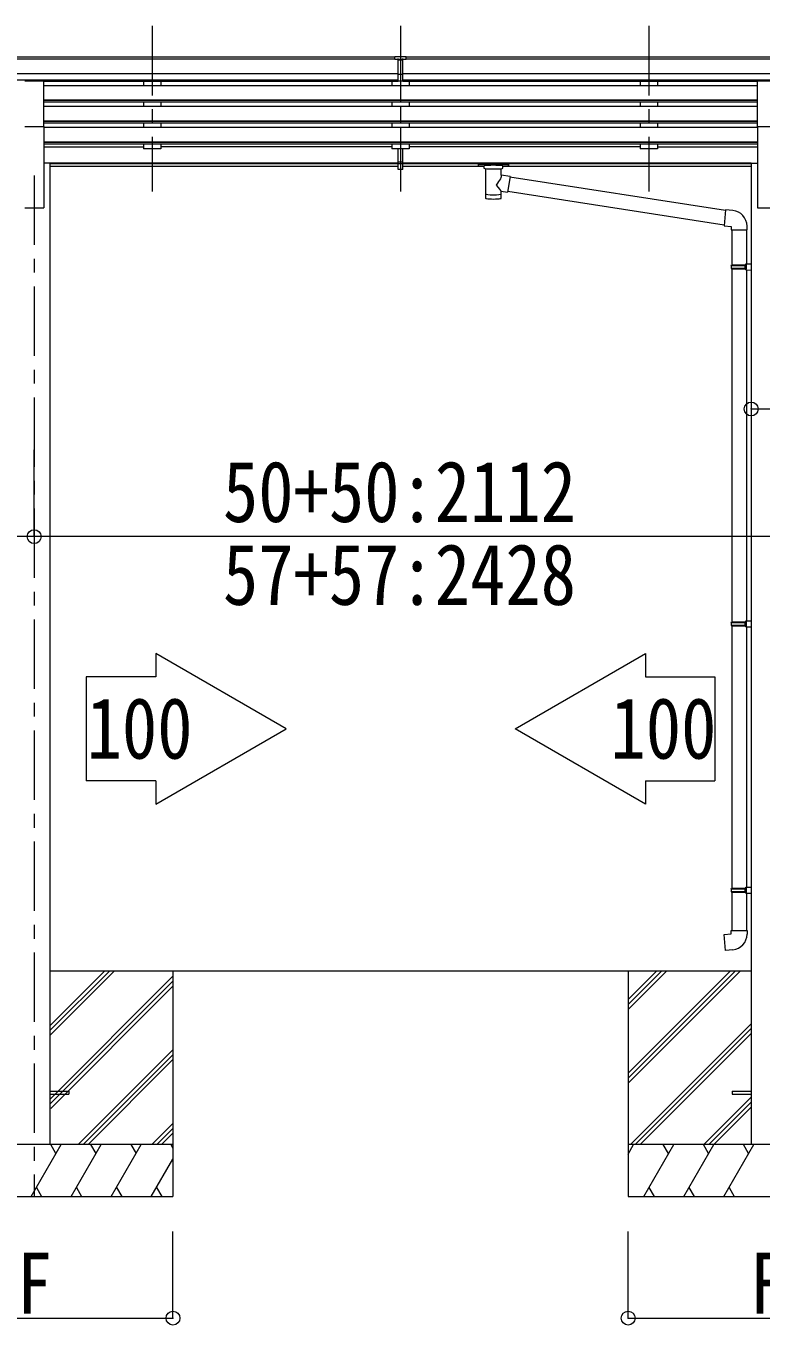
# Model space of a CAD drawing. Units: millimetres at full size, sheet at 1:40; details may follow other scales. Extents: x -29423 to 3259, y -7760 to 7760.
# Drawn here: x -4938 to -2819, y -2330 to 1415 of the extents above; entities that cross this region are included whole.
import ezdxf
from ezdxf.enums import TextEntityAlignment as Align

# ---------------------------------------------------------------- set-up
doc = ezdxf.new("R2010")
doc.units = ezdxf.units.MM
doc.header["$LTSCALE"] = 40
doc.header["$PDMODE"] = 32
doc.header["$PDSIZE"] = 40
doc.linetypes.add('CHAIN1', pattern=[8, 5, -1, 1, -1])
for name, color, linetype, lineweight in [('0-0_0', 7, 'Continuous', 9), ('0-1_本体', 5, 'CHAIN1', 9), ('0-3_ELV2', 4, 'Continuous', 9), ('0-6_OTH_LINE', 6, 'Continuous', 9), ('0-9_OUTLINE', 7, 'Continuous', 9)]:
    doc.layers.add(name, color=color, linetype=linetype, lineweight=lineweight)
doc.styles.add('ＭＳ ゴシック', font='')
doc.styles.get('ＭＳ ゴシック').set_extended_font_data('MS Gothic')

msp = doc.modelspace()

# ---------------------------------------------------------------- linework, layer by layer
at = {"layer": '0-0_0'}
for p, q in [((-2847.18, -1309.72), (-4868.78, -1309.72)), ((-4868.78, -1495.35), (-4683.15, -1309.72)), ((-4868.78, -1481.21), (-4697.3, -1309.72)), ((-4868.78, -1467.07), (-4711.44, -1309.72)), ((-4513.98, -1309.72), (-4513.98, -1959.72)), ((-3201.98, -1603.9), (-2907.8, -1309.72)), ((-3201.98, -1618.04), (-2893.66, -1309.72)), ((-3201.98, -1632.18), (-2879.52, -1309.72)), ((-3201.98, -1420.05), (-3091.65, -1309.72)), ((-3201.98, -1405.91), (-3105.8, -1309.72)), ((-3201.98, -1391.77), (-3119.94, -1309.72)), ((-4868.78, -1679.2), (-4513.98, -1324.4)), ((-4868.78, -1693.34), (-4513.98, -1338.54)), ((-4866.52, -1705.22), (-4513.98, -1352.69)), ((-3195.68, -1809.72), (-2847.18, -1461.23)), ((-3181.53, -1809.72), (-2847.18, -1475.38)), ((-3167.39, -1809.72), (-2847.18, -1489.52)), ((-4787.18, -1809.72), (-4513.98, -1536.53)), ((-4773.03, -1809.72), (-4513.98, -1550.67)), ((-4758.89, -1809.72), (-4513.98, -1564.82)), ((-2983.54, -1809.72), (-2847.18, -1673.36)), ((-2969.4, -1809.72), (-2847.18, -1687.51)), ((-2955.26, -1809.72), (-2847.18, -1701.65)), ((-4575.04, -1809.72), (-4513.98, -1748.66)), ((-4560.9, -1809.72), (-4513.98, -1762.81)), ((-4546.76, -1809.72), (-4513.98, -1776.95)), ((-4513.98, -1809.72), (-5313.98, -1809.72)), ((-4922.83, -1959.72), (-4836.23, -1809.72)), ((-4851.23, -1835.7), (-4866.23, -1809.72)), ((-4807.36, -1959.72), (-4720.76, -1809.72)), ((-4735.76, -1835.7), (-4750.76, -1809.72)), ((-4691.89, -1959.72), (-4605.28, -1809.72)), ((-4635.29, -1809.72), (-4620.29, -1835.7)), ((-4519.82, -1809.72), (-4513.98, -1819.82)), ((-2401.98, -1809.72), (-3201.98, -1809.72)), ((-3201.98, -1837.22), (-3186.11, -1809.72)), ((-3157.24, -1959.72), (-3070.64, -1809.72)), ((-3085.64, -1835.7), (-3100.64, -1809.72)), ((-3041.77, -1959.72), (-2955.17, -1809.72)), ((-2970.17, -1835.7), (-2985.17, -1809.72)), ((-2926.3, -1959.72), (-2839.7, -1809.72)), ((-2854.7, -1835.7), (-2869.7, -1809.72)), ((-4576.42, -1959.72), (-4513.98, -1851.58)), ((-4907.83, -1933.74), (-4892.83, -1959.72)), ((-4792.36, -1933.74), (-4777.36, -1959.72)), ((-4676.89, -1933.74), (-4661.89, -1959.72)), ((-4561.42, -1933.74), (-4546.42, -1959.72)), ((-3142.24, -1933.74), (-3127.24, -1959.72)), ((-3026.77, -1933.74), (-3011.77, -1959.72)), ((-2911.3, -1933.74), (-2896.3, -1959.72))]:
    msp.add_line(p, q, dxfattribs=at)
for points in [[(-5313.98, -1309.72), (-5313.98, -1959.72), (-4513.98, -1959.72)], [(-3201.98, -1309.72), (-3201.98, -1959.72), (-2401.98, -1959.72)]]:
    msp.add_lwpolyline(points, dxfattribs=at)
at = {"layer": '0-1_本体'}
for p, q in [((-4573.98, 1414.68), (-4573.98, 937.16)), ((-3857.98, 1414.68), (-3857.98, 937.16)), ((-3141.98, 1414.68), (-3141.98, 937.16)), ((-4913.98, 983.84), (-4913.98, -1959.72))]:
    msp.add_line(p, q, dxfattribs=at)
at = {"layer": '0-3_ELV2'}
for p, q in [((-8863.48, 1325.56), (-3874.48, 1325.56)), ((-8863.48, 1320.34), (-3874.48, 1320.34)), ((-3874.48, 1319.12), (-3874.48, 1326.97)), ((-3874.48, 1319.12), (-3864.48, 1319.12)), ((-3857.98, 1318.31), (-3864.48, 1318.7)), ((-3864.48, 1317.12), (-3851.48, 1317.12)), ((-3851.48, 1318.64), (-3857.98, 1318.33)), ((-3851.48, 1255.5), (-3851.48, 1320.77)), ((-3841.48, 1325.56), (1147.52, 1325.56)), ((-3841.48, 1320.34), (1147.52, 1320.34)), ((-3864.48, 1276.81), (-8863.48, 1276.81)), ((-3864.48, 1275.6), (-3857.98, 1275.44)), ((-3857.98, 1275.44), (-3851.48, 1275.6)), ((1147.52, 1276.81), (-3851.48, 1276.81)), ((-3864.48, 1258.95), (-8863.48, 1258.95)), ((-4941.48, 1256.53), (-4886.48, 1256.53)), ((-4886.48, 1124.73), (-4886.48, 1256.53)), ((-4886.48, 1255.71), (-3864.48, 1255.71)), ((-4886.48, 1243.2), (-2829.48, 1243.2)), ((-4598.98, 1255.71), (-4598.98, 1243.2)), ((-4548.98, 1255.71), (-4548.98, 1243.3)), ((-3882.98, 1255.71), (-3882.98, 1243.2)), ((-3864.48, 1256.56), (-3857.98, 1256.16)), ((-3857.98, 1256.16), (-3851.48, 1256.56)), ((-3857.98, 1243.2), (-3857.98, 1195.51)), ((1147.52, 1258.95), (-3851.48, 1258.95)), ((-3851.48, 1255.71), (-2829.48, 1255.71)), ((-3832.98, 1255.71), (-3832.98, 1243.3)), ((-3166.98, 1255.71), (-3166.98, 1243.2)), ((-3116.98, 1255.71), (-3116.98, 1243.3)), ((-2829.48, 1124.73), (-2829.48, 1256.53)), ((-2829.48, 1256.53), (-2774.48, 1256.53)), ((-2829.48, 1201.32), (-4886.48, 1201.32)), ((-2829.48, 1199.82), (-4886.48, 1199.82)), ((-2829.48, 1195.51), (-4886.48, 1195.51)), ((-2829.48, 1182.65), (-4886.48, 1182.65)), ((-4598.98, 1195.51), (-4598.98, 1182.65)), ((-4548.98, 1195.51), (-4548.98, 1182.65)), ((-3882.98, 1195.51), (-3882.98, 1182.65)), ((-3857.98, 1182.65), (-3857.98, 1134.96)), ((-3832.98, 1195.51), (-3832.98, 1182.65)), ((-3166.98, 1195.51), (-3166.98, 1182.65)), ((-3116.98, 1195.51), (-3116.98, 1182.65)), ((-4941.48, 1124.73), (-4886.48, 1124.73)), ((-2829.48, 1140.77), (-4886.48, 1140.77)), ((-2829.48, 1139.28), (-4886.48, 1139.28)), ((-2829.48, 1134.96), (-4886.48, 1134.96)), ((-4886.48, 1124.73), (-4886.48, 890.28)), ((-4598.98, 1134.96), (-4598.98, 1122.2)), ((-4548.98, 1134.96), (-4548.98, 1122.1)), ((-3882.98, 1134.96), (-3882.98, 1122.2)), ((-3832.98, 1134.96), (-3832.98, 1122.1)), ((-3166.98, 1134.96), (-3166.98, 1122.2)), ((-3116.98, 1134.96), (-3116.98, 1122.1)), ((-2829.48, 1124.73), (-2829.48, 890.28)), ((-2829.48, 1124.73), (-2774.48, 1124.73)), ((-2829.48, 1122.1), (-4886.48, 1122.1)), ((-3857.98, 1122.1), (-3857.98, 1074.41)), ((-2829.48, 1080.22), (-4886.48, 1080.22)), ((-2829.48, 1078.73), (-4886.48, 1078.73)), ((-2829.48, 1074.41), (-4886.48, 1074.41)), ((-4886.48, 1065.86), (-4598.98, 1065.86)), ((-4598.98, 1074.41), (-4598.98, 1060.92)), ((-4548.98, 1060.92), (-4598.98, 1060.92)), ((-4548.98, 1074.41), (-4548.98, 1060.92)), ((-3882.98, 1065.86), (-4548.98, 1065.86)), ((-3882.98, 1074.41), (-3882.98, 1060.92)), ((-3832.98, 1060.92), (-3882.98, 1060.92)), ((-3864.48, 1001.2), (-3864.48, 1060.92)), ((-3851.48, 1001.2), (-3851.48, 1060.92)), ((-3832.98, 1074.41), (-3832.98, 1060.92)), ((-3166.98, 1065.86), (-3832.98, 1065.86)), ((-3166.98, 1074.41), (-3166.98, 1060.92)), ((-3116.98, 1060.92), (-3166.98, 1060.92)), ((-3116.98, 1074.41), (-3116.98, 1060.92)), ((-3116.98, 1065.86), (-2829.48, 1065.86)), ((-4868.78, 1019.28), (-4886.48, 1019.28)), ((-4868.78, 1019.28), (-4868.78, -1809.72)), ((-3864.48, 1018.85), (-4868.78, 1018.85)), ((-3864.48, 1017.45), (-4868.78, 1017.45)), ((-3864.48, 1023.44), (-3851.48, 1023.44)), ((-3864.48, 1018.04), (-3851.48, 1018.04)), ((-2847.18, 1018.85), (-3851.48, 1018.85)), ((-2847.18, 1017.45), (-3851.48, 1017.45)), ((-2847.18, 1019.28), (-2829.48, 1019.28)), ((-2847.18, 1019.28), (-2847.18, -1809.72)), ((-3864.48, 1009.76), (-4868.78, 1009.76)), ((-3864.48, 1002.26), (-3857.98, 1001.86)), ((-3857.98, 1001.86), (-3851.48, 1002.26)), ((-3617.48, 1009.76), (-3851.48, 1009.76)), ((-2847.18, 1009.76), (-3563.48, 1009.76)), ((-4941.48, 890.28), (-4886.48, 890.28)), ((-2829.48, 890.28), (-2774.48, 890.28)), ((-4868.78, -1655.22), (-4813.98, -1655.22)), ((-4868.78, -1664.22), (-4813.98, -1664.22)), ((-4813.98, -1655.22), (-4813.98, -1664.22)), ((-2901.98, -1655.22), (-2901.98, -1664.22)), ((-2901.98, -1655.22), (-2847.18, -1655.22)), ((-2901.98, -1664.22), (-2847.18, -1664.22))]:
    msp.add_line(p, q, dxfattribs=at)
for points in [[(-3874.48, 1326.97), (-3856.48, 1327.12), (-3841.48, 1326.99)], [(-3851.48, 1255.5), (-3857.98, 1255.1), (-3864.48, 1255.5), (-3864.48, 1320.84)], [(-3851.48, 1319.17), (-3841.48, 1319.26), (-3841.48, 1326.99)], [(-3851.48, 1274.5), (-3854.74, 1274.42), (-3857.98, 1274.34), (-3861.23, 1274.42), (-3864.48, 1274.5)], [(-3851.48, 1001.2), (-3857.98, 1000.8), (-3864.48, 1001.2)]]:
    msp.add_lwpolyline(points, dxfattribs=at)
msp.add_ellipse((-3833.41, 1316.82), major_axis=(24.57, -1.51), ratio=0.121868, start_param=3.1422238, end_param=3.1491027, dxfattribs=at)
at = {"layer": '0-6_OTH_LINE'}
for p, q in [((-2847.18, 310.73), (-2756.78, 310.73)), ((-4913.98, -57.22), (-4913.98, 192.78)), ((-4913.98, -57.22), (-7813.98, -57.22)), ((1174.02, -57.22), (-4913.98, -57.22)), ((-4513.98, -2309.72), (-4513.98, -2059.74)), ((-4513.98, -2309.72), (-4513.98, -2059.74)), ((-3201.98, -2309.72), (-3201.98, -2059.74)), ((-3201.98, -2309.72), (-3201.98, -2059.74)), ((-5313.98, -2309.72), (-4513.98, -2309.72)), ((-5313.98, -2309.72), (-4513.98, -2309.72)), ((-3201.98, -2309.72), (-2401.98, -2309.72)), ((-3201.98, -2309.72), (-2401.98, -2309.72))]:
    msp.add_line(p, q, dxfattribs=at)
at = {"layer": '0-6_OTH_LINE', "color": 7}
for p, q in [((-4563.85, -394.23), (-4563.85, -461.43)), ((-3152.12, -394.23), (-3152.12, -461.43)), ((-4563.85, -761.03), (-4764.25, -761.03)), ((-4563.85, -761.03), (-4563.85, -828.23)), ((-3152.12, -761.03), (-2951.72, -761.03)), ((-3152.12, -761.03), (-3152.12, -828.23))]:
    msp.add_line(p, q, dxfattribs=at)
for points in [[(-4563.85, -828.23), (-4187.99, -611.23), (-4563.85, -394.23)], [(-3152.12, -828.23), (-3527.98, -611.23), (-3152.12, -394.23)], [(-4563.85, -461.43), (-4764.25, -461.43), (-4764.25, -761.03)], [(-3152.12, -461.43), (-2951.72, -461.43), (-2951.72, -761.03)]]:
    msp.add_lwpolyline(points, dxfattribs=at)
at = {"layer": '0-6_OTH_LINE'}
for p in [(-2847.18, 310.73), (-4913.98, -57.22), (-4513.98, -2309.72), (-3201.98, -2309.72)]:
    msp.add_point(p, dxfattribs=at)
at = {"layer": '0-9_OUTLINE'}
for p, q in [((-3633.98, 1016.68), (-3633.98, 1010.92)), ((-3631.98, 1017.34), (-3548.98, 1017.34)), ((-3631.98, 1015.16), (-3548.98, 1015.16)), ((-3617.48, 1004.61), (-3617.48, 1011.16)), ((-3563.48, 1004.61), (-3563.48, 1011.16)), ((-3546.98, 1016.68), (-3546.98, 1010.92)), ((-3631.98, 1010.26), (-3617.48, 1010.26)), ((-3613.38, 1003.69), (-3613.4, 918.25)), ((-3542.37, 981.04), (-3567.59, 984.95)), ((-3567.58, 984.94), (-3567.58, 1003.69)), ((-3563.48, 1010.26), (-3548.98, 1010.26)), ((-3542.37, 981.04), (-3549.39, 935.78)), ((-2921.37, 882.64), (-3542.68, 979.03)), ((-3567.57, 918.25), (-3567.59, 938.92)), ((-3567.59, 938.6), (-3549.39, 935.78)), ((-2925.04, 840.7), (-3549.12, 937.52)), ((-2900.37, 882.68), (-2921.21, 884.5)), ((-2905.29, 826.93), (-2859.29, 826.93)), ((-2903.18, 826.93), (-2903.18, 726.21)), ((-2861.18, 826.93), (-2861.18, 728.77)), ((-2859.29, 826.93), (-2859.29, 837.85)), ((-2905.18, 724.21), (-2904.18, 726.21)), ((-2905.18, 724.21), (-2861.18, 724.21)), ((-2905.18, 724.21), (-2905.18, 716.21)), ((-2905.18, 716.21), (-2861.18, 716.21)), ((-2905.18, 716.21), (-2904.18, 714.21)), ((-2904.18, 726.21), (-2861.18, 726.21)), ((-2904.18, 714.21), (-2861.18, 714.21)), ((-2903.18, 714.21), (-2903.18, -302.48)), ((-2865.66, 724.21), (-2866.09, 726.21)), ((-2863.18, 728.71), (-2847.18, 729.18)), ((-2863.18, 726.71), (-2863.18, 728.71)), ((-2863.18, 726.71), (-2861.18, 726.71)), ((-2863.18, 711.71), (-2863.18, 713.71)), ((-2863.18, 711.71), (-2847.18, 711.24)), ((-2861.18, 711.65), (-2861.18, -299.92)), ((-2847.18, 729.18), (-2847.18, 711.24)), ((-2863.18, -299.98), (-2847.18, -299.51)), ((-2847.18, -299.51), (-2847.18, -317.45)), ((-2905.18, -304.48), (-2904.18, -302.48)), ((-2905.18, -304.48), (-2861.18, -304.48)), ((-2905.18, -304.48), (-2905.18, -312.48)), ((-2905.18, -312.48), (-2861.18, -312.48)), ((-2905.18, -312.48), (-2904.18, -314.48)), ((-2904.18, -302.48), (-2861.18, -302.48)), ((-2904.18, -314.48), (-2861.18, -314.48)), ((-2903.18, -314.48), (-2903.18, -1070.16)), ((-2865.66, -304.48), (-2866.09, -302.48)), ((-2863.18, -301.98), (-2863.18, -299.98)), ((-2863.18, -301.98), (-2861.18, -301.98)), ((-2863.18, -316.98), (-2863.18, -314.98)), ((-2863.18, -316.98), (-2847.18, -317.45)), ((-2861.18, -317.04), (-2861.18, -1067.61)), ((-2905.18, -1072.16), (-2904.18, -1070.16)), ((-2905.18, -1072.16), (-2861.18, -1072.16)), ((-2905.18, -1072.16), (-2905.18, -1080.16)), ((-2905.18, -1080.16), (-2861.18, -1080.16)), ((-2905.18, -1080.16), (-2904.18, -1082.16)), ((-2904.18, -1070.16), (-2861.18, -1070.16)), ((-2904.18, -1082.16), (-2861.18, -1082.16)), ((-2903.18, -1082.16), (-2903.18, -1192.17)), ((-2865.66, -1072.16), (-2866.09, -1070.16)), ((-2863.18, -1067.66), (-2847.18, -1067.19)), ((-2863.18, -1069.66), (-2863.18, -1067.66)), ((-2863.18, -1069.66), (-2861.18, -1069.66)), ((-2863.18, -1084.66), (-2863.18, -1082.66)), ((-2863.18, -1084.66), (-2847.18, -1085.14)), ((-2861.18, -1084.72), (-2861.18, -1192.17)), ((-2847.18, -1067.19), (-2847.18, -1085.14)), ((-2905.18, -1192.17), (-2859.18, -1192.17)), ((-2905.18, -1202.17), (-2905.18, -1192.17)), ((-2859.18, -1192.17), (-2859.18, -1203.08))]:
    msp.add_line(p, q, dxfattribs=at)
for points in [[(-3633.98, 1016.68), (-3633.95, 1016.87), (-3633.86, 1017.01), (-3633.77, 1017.1), (-3633.66, 1017.16), (-3633.54, 1017.21), (-3633.25, 1017.27), (-3632.76, 1017.32), (-3632.22, 1017.34), (-3631.98, 1017.34)], [(-3548.98, 1017.34), (-3548.63, 1017.34), (-3548.1, 1017.31), (-3547.65, 1017.26), (-3547.35, 1017.18), (-3547.18, 1017.08), (-3547.06, 1016.95), (-3546.99, 1016.77), (-3546.98, 1016.68)], [(-3633.98, 1010.92), (-3633.95, 1010.72), (-3633.86, 1010.59), (-3633.77, 1010.49), (-3633.66, 1010.43), (-3633.54, 1010.39), (-3633.25, 1010.33), (-3632.76, 1010.28), (-3632.22, 1010.26), (-3631.98, 1010.26)], [(-3548.98, 1010.26), (-3548.63, 1010.26), (-3548.1, 1010.29), (-3547.65, 1010.34), (-3547.35, 1010.41), (-3547.18, 1010.51), (-3547.06, 1010.65), (-3546.99, 1010.83), (-3546.98, 1010.92)], [(-2921.21, 884.5), (-2925.22, 838.68), (-2905.29, 836.93), (-2905.29, 826.93)], [(-2865.66, 724.21), (-2865.66, 716.21), (-2866.09, 714.21)], [(-2863.18, 713.71), (-2861.18, 713.71), (-2861.18, 726.71)], [(-2865.66, -304.48), (-2865.66, -312.48), (-2866.09, -314.48)], [(-2863.18, -314.98), (-2861.18, -314.98), (-2861.18, -301.98)], [(-2865.66, -1072.16), (-2865.66, -1080.16), (-2866.09, -1082.16)], [(-2863.18, -1082.66), (-2861.18, -1082.66), (-2861.18, -1069.66)], [(-2900.26, -1247.91), (-2921.1, -1249.73), (-2925.11, -1203.91), (-2905.18, -1202.17)]]:
    msp.add_lwpolyline(points, dxfattribs=at)
for centre, start, end in [((-2904.29, 837.85), 0, 85), ((-2904.18, -1203.08), 275, 0)]:
    msp.add_arc(centre, 45, start, end, dxfattribs=at)
for centre, major_axis, ratio, start_param, end_param in [((-3631.98, 1014.94), (2, 0), 0.109601, 3.1415927, 4.712389), ((-3590.48, 1011.16), (27, 0), 0.070066, 6.2831853, 9.424778), ((-3548.98, 1014.94), (2, 0), 0.109601, 4.712389, 6.2831853), ((-3590.48, 1004.69), (27.06, 0), 0.069685, 3.1415927, 6.2831853), ((-3590.49, 958.41), (-22.81, -26.62), 0.234429, 1.6855472, 3.1268519), ((-3579.48, 1007.18), (16, 0), 0.361356, 6.2636979, 6.2831853), ((-3587.93, 961.06), (20.32, -22.25), 0.045535, 0.0389954, 1.3075346), ((-3590.48, 918.25), (22.92, 0), 0.101955, 3.1415499, 6.2833984), ((-3590.48, 930.69), (22.91, 0), 0.122865, 3.1415927, 6.2831853)]:
    msp.add_ellipse(centre, major_axis=major_axis, ratio=ratio, start_param=start_param, end_param=end_param, dxfattribs=at)

# ---------------------------------------------------------------- texts
at = {"layer": '0-6_OTH_LINE', "color": 7, "style": 'ＭＳ ゴシック', "width": 0.85}
for s, p in [('50+50:2112', (-4369.96, -67.92)), ('57+57:2428', (-4369.96, -306.73)), ('100', (-4763.02, -749.99)), ('100', (-3252.95, -749.99)), ('F', (-4963.98, -2349.72)), ('F', (-4963.98, -2349.72)), ('F', (-2851.98, -2349.72)), ('F', (-2851.98, -2349.72))]:
    msp.add_text(s, height=176, dxfattribs=at).set_placement(p, align=Align.BOTTOM_LEFT)

doc.saveas('drawing.dxf')
